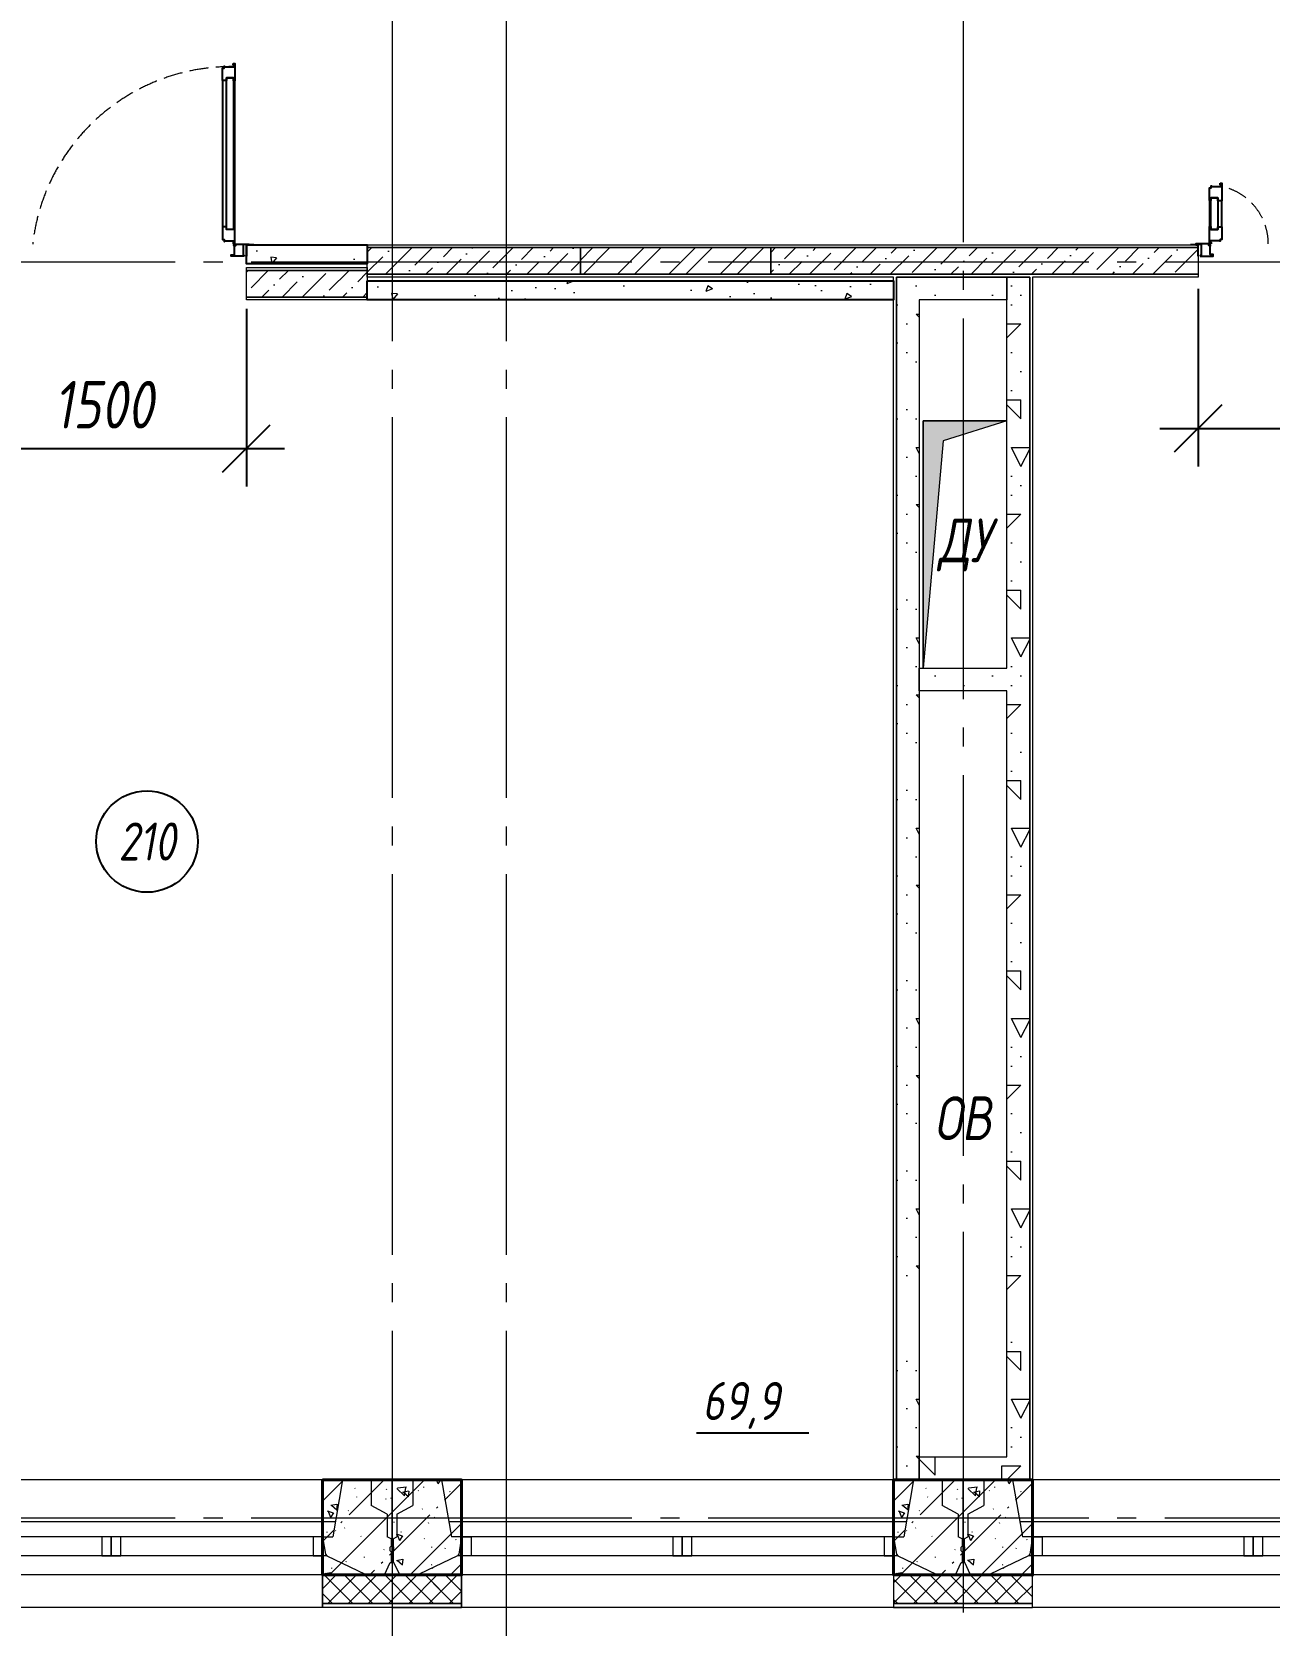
# Model space of a CAD drawing. Header units: millimetres. Extents: x -85420 to 1195317, y -69347 to 470418.
# Drawn here: x 449054 to 455555, y 8413 to 16785 of the extents above; entities that cross this region are included whole.
import ezdxf
from ezdxf import colors
from ezdxf.entities.mleader import LeaderData, LeaderLine
from ezdxf.enums import TextEntityAlignment as Align
from ezdxf.math import Vec2, Vec3

# ---------------------------------------------------------------- set-up
doc = ezdxf.new("R2010")
doc.units = ezdxf.units.MM
for name, pattern in [('GOST2.303 6', [12, 8, -1.5, 1, -1.5]), ('ГОСТ 2.303 4', [7, 5, -2, 0]), ('ГОСТ 2.303 5', [24, 20, -1.5, 1, -1.5]), ('осевая', [50.8, 31.75, -6.35, 6.35, -6.35])]:
    doc.linetypes.add(name, pattern=pattern)
for name, color, linetype, lineweight in [('!М_Отверстия в перекрытиях', 253, 'Continuous', 15), ('!М_Перегородки_пеноблок', 7, 'Continuous', 20), ('+АР_Осевые линии', 252, 'GOST2.303 6', 9), ('+АР_Стены внутренние', 250, 'Continuous', 18), ('АР_Окна', 4, 'Continuous', 9), ('АР_Отметки', 7, 'Continuous', 5), ('АР_Сущ Несущая стена', 250, 'Continuous', 50), ('АР_штриховка несущих стен', 250, 'Continuous', 0), ('СПДС_+АР_Стены', 250, 'Continuous', 20), ('СПДС_РАЗМЕРЫ', 252, 'Continuous', 0), ('стены', 7, 'Continuous', 40), ('ТОНКАЯ', 253, 'Continuous', 0), ('ЭКСПЛИКАЦИЯ', 7, 'Continuous', 5)]:
    doc.layers.add(name, color=color, linetype=linetype, lineweight=lineweight)
doc.layers.add('ОСИ', color=7, linetype='осевая', lineweight=13, true_color=0x999999)
doc.styles.add('ISOCPEUR', font='', dxfattribs={"height": 250})
doc.styles.add('ГОСТ 2.304', font='CS_Gost2304.shx', dxfattribs={"oblique": 10})
doc.styles.get('ISOCPEUR').set_extended_font_data('ISOCPEUR', italic=True)
doc.linetypes.add('Ground1', pattern='A,12,[130,ltypeshp.shx,S=3,R=-150,X=0,Y=-2.598],3,[130,ltypeshp.shx,S=3,R=-150,X=0,Y=-2.598],3,[130,ltypeshp.shx,S=3,R=-150,X=0,Y=-2.598],0', length=18)
doc.linetypes.add('Ground2', pattern='A,12,[130,ltypeshp.shx,S=3,R=-210,X=0,Y=-2.598],3,[130,ltypeshp.shx,S=3,R=-210,X=0,Y=-2.598],3,[130,ltypeshp.shx,S=3,R=-210,X=0,Y=-2.598],0', length=18)
doc.dimstyles.new('СПДС', dxfattribs={"dimscale": 100, "dimtxt": 2.5, "dimasz": 2.5, "dimexe": 2, "dimexo": 0.625, "dimgap": 1, "dimtad": 1, "dimdec": 0, "dimrnd": 5, "dimtxsty": 'ГОСТ 2.304', "dimblk": 'OBLIQUE', "dimblk1": 'OBLIQUE', "dimblk2": 'OBLIQUE', "dimcen": 2.5, "dimdle": 2, "dimadec": 0, "dimazin": 2, "dimtfac": 0.75, "dimtdec": 4, "dimtmove": 1, "dimatfit": 3, "dimfxl": 1, "dimtfill": 1, "dimtolj": 1, "dimarcsym": 1})
pattern_1 = [(45, (0, 0), (39.774756, 145.840774), [187.5, -40.5, 0, -40.5])]
pattern_2 = [(45, (150, 150), (0, 1000), [141.4, -282.8, 70.7, -424.3, 141.4, -353.61356]), (135, (800, 200), (-1000, 9e-14), [141.4, -212.1, 70.7, -353.6, 141.4, -495.01356]), (63.43495, (0, 0), (5e-08, 1000), [111.8, -447.2, 111.8, -447.234, 0, 0]), (116.56505, (0, 0), (-4e-07, 1000), [111.8, -447.2, 111.8, -447.234, 0, 0]), (0, (0, 100), (0, 1000), [50, -400, 100, -400, 50, 0]), (0, (0, 250), (0, 1000), [-150, 100, -400, 0, -350, 0]), (0, (0, 300), (0, 1000), [-400, 0, -300, 100, -200, 0]), (0, (0, 450), (0, 1000), [-200, 0, -250, 100, -450, 0]), (0, (0, 600), (0, 1000), [-200, 100, -400, 100, -200, 0]), (0, (0, 850), (0, 1000), [-150, 100, -200, 0, -550, 0]), (0, (0, 900), (0, 1000), [-200, 0, -600, 100, -100, 0]), (90, (50, 200), (-1000, 6e-14), [-300, 0, -300, 0, -400, 0]), (90, (150, 0), (-1000, 6e-14), [-150, 100, -400, 0, -350, 0]), (90, (250, 0), (-1000, 6e-14), [-400, 0, -350, 100, -150, 0]), (90, (800, 0), (-1000, 6e-14), [-200, 100, -500, 100, -100, 0]), (90, (100, 100), (-1000, 6e-14), [-300, 0, -350, 0, -350, 0]), (90, (200, 100), (-1000, 6e-14), [-250, 0, -550, 0, -200, 0]), (90, (300, 150), (-1000, 6e-14), [-500, 0, -150, 0, -350, 0]), (90, (350, 50), (-1000, 6e-14), [-450, 0, -200, 0, -250, 0]), (90, (450, 200), (-1000, 6e-14), [-400, 0, -150, 0, -400, 0]), (90, (500, 250), (-1000, 6e-14), [-450, 0, -200, 0, -350, 0]), (90, (550, 0), (-1000, 6e-14), [-600, 0, -250, 0, -150, 0]), (90, (600, 150), (-1000, 6e-14), [-200, 0, -400, 0, -400, 0]), (90, (650, 100), (-1000, 6e-14), [-450, 0, -250, 0, -300, 0]), (90, (700, 50), (-1000, 6e-14), [-400, 0, -300, 0, -300, 0]), (90, (800, 100), (-1000, 6e-14), [-300, 0, -300, 0, -400, 0]), (90, (900, 150), (-1000, 6e-14), [-400, 0, -200, 0, -400, 0]), (90, (950, 200), (-1000, 6e-14), [-150, 0, -600, 0, -250, 0])]
pattern_3 = [(45, (0, 0), (-53.033009, 53.033009), []), (135, (0, 0), (-53.033009, -53.033009), [])]

# ---------------------------------------------------------------- blocks, each defined once
blk = doc.blocks.new('_Oblique')
at = {"color": 0, "linetype": 'ByBlock', "lineweight": -2}
blk.add_line((-0.5, -0.5), (0.5, 0.5), dxfattribs=at)
blk = doc.blocks.new('*D316')
at = {"layer": 'Defpoints', "color": 0, "ltscale": 100, "transparency": 16777216}
for p in [(448680.2, 15391.4), (450181.3, 15391.4), (450181.3, 14595.5)]:
    blk.add_point(p, dxfattribs=at)
at = {"layer": 'СПДС_РАЗМЕРЫ', "color": 0, "lineweight": -2, "ltscale": 100, "transparency": 16777216}
for p, q in [((448680.2, 15328.9), (448680.2, 14395.5)), ((450181.3, 15328.9), (450181.3, 14395.5)), ((448480.2, 14595.5), (450381.3, 14595.5))]:
    blk.add_line(p, q, dxfattribs=at)
at = {"layer": 'СПДС_РАЗМЕРЫ', "color": 0, "lineweight": -2, "ltscale": 100, "transparency": 16777216, "xscale": 250, "yscale": 250, "zscale": 250, "rotation": 180}
blk.add_blockref('_Oblique', (448680.2, 14595.5), dxfattribs=at)
at = {"layer": 'СПДС_РАЗМЕРЫ', "color": 0, "lineweight": -2, "ltscale": 100, "transparency": 16777216, "xscale": 250, "yscale": 250, "zscale": 250}
blk.add_blockref('_Oblique', (450181.3, 14595.5), dxfattribs=at)
at = {"layer": 'СПДС_РАЗМЕРЫ', "color": 0, "ltscale": 100, "transparency": 16777216, "insert": (449430.8, 14825.7), "char_height": 250, "attachment_point": 5, "style": 'ГОСТ 2.304', "bg_fill": 3, "box_fill_scale": 1.1, "bg_fill_color": 256, "bg_fill_true_color": 13158600, "bg_fill_transparency": 0}
blk.add_mtext('\\A1;1500', dxfattribs=at)
blk = doc.blocks.new('*D315')
at = {"layer": 'Defpoints', "color": 0, "ltscale": 100, "transparency": 16777216}
for p in [(455180.9, 15496.4), (456681.9, 15496.4), (456681.9, 14700.5)]:
    blk.add_point(p, dxfattribs=at)
at = {"layer": 'СПДС_РАЗМЕРЫ', "color": 0, "lineweight": -2, "ltscale": 100, "transparency": 16777216}
for p, q in [((455180.9, 15433.9), (455180.9, 14500.5)), ((456681.9, 15433.9), (456681.9, 14500.5)), ((454980.9, 14700.5), (456881.9, 14700.5))]:
    blk.add_line(p, q, dxfattribs=at)
at = {"layer": 'СПДС_РАЗМЕРЫ', "color": 0, "lineweight": -2, "ltscale": 100, "transparency": 16777216, "xscale": 250, "yscale": 250, "zscale": 250, "rotation": 180}
blk.add_blockref('_Oblique', (455180.9, 14700.5), dxfattribs=at)
at = {"layer": 'СПДС_РАЗМЕРЫ', "color": 0, "lineweight": -2, "ltscale": 100, "transparency": 16777216, "xscale": 250, "yscale": 250, "zscale": 250}
blk.add_blockref('_Oblique', (456681.9, 14700.5), dxfattribs=at)
at = {"layer": 'СПДС_РАЗМЕРЫ', "color": 0, "ltscale": 100, "transparency": 16777216, "insert": (455931.4, 14930.7), "char_height": 250, "attachment_point": 5, "style": 'ГОСТ 2.304', "bg_fill": 3, "box_fill_scale": 1.1, "bg_fill_color": 256, "bg_fill_true_color": 13158600, "bg_fill_transparency": 0}
blk.add_mtext('\\A1;1500', dxfattribs=at)
blk = doc.blocks.new('*U79')
at = {"transparency": 33554559}
h = blk.add_hatch(color=256, dxfattribs=at)
h.dxf.hatch_style = 1
h.paths.add_polyline_path([(440, 0), (106.1, -106.1), (0, -1300), (0, 0)])
at = {"ltscale": 50}
blk.add_lwpolyline([(0, 0), (0, -1300), (440, -1300), (440, 0)], close=True, dxfattribs=at)
at = {"lineweight": 15}
blk.add_lwpolyline([(0, -1300), (0, 0), (440, 0), (106.1, -106.1)], close=True, dxfattribs=at)
blk = doc.blocks.new('НП 3033')
at = {"layer": 'АР_Окна', "ltscale": 100}
for p, q in [((365, 500), (2635, 500)), ((365, 400), (2635, 400)), ((365, 300), (2635, 300)), ((365, 220), (2635, 220)), ((365, 0), (2635, 0))]:
    blk.add_line(p, q, dxfattribs=at)
for points in [[(365, 300), (365, 500), (365, 670), (2635, 670), (2635, 300)], [(365, 300), (415, 300), (415, 400), (365, 400)], [(1450, 400), (1425, 400), (1425, 300), (1450, 300), (1475, 300), (1475, 400), (1437.5, 400)], [(1500, 400), (1475, 400), (1475, 300), (1500, 300), (1525, 300), (1525, 400), (1487.5, 400)], [(2635, 300), (2585, 300), (2585, 400), (2635, 400)]]:
    blk.add_lwpolyline(points, dxfattribs=at)
at = {"layer": 'СПДС_+АР_Стены', "ltscale": 100}
for points in [[(0, 670), (0, 670), (365, 670), (365, 670)], [(3000, 670), (3000, 670), (2635, 670), (2635, 670)]]:
    blk.add_lwpolyline(points, dxfattribs=at)
at = {"layer": 'стены', "ltscale": 100}
for p, q in [((2960, 500), (2860, 500)), ((0, 0), (0, 0))]:
    blk.add_line(p, q, dxfattribs=at)
at = {"layer": 'стены', "lineweight": 30, "ltscale": 100}
blk.add_lwpolyline([(0, 0), (365, 0), (365, 500), (0, 500)], dxfattribs=at)
at = {"layer": 'стены', "ltscale": 100}
blk.add_lwpolyline([(3000, 500), (2635, 500), (2635, 0), (3000, 0)], dxfattribs=at)
blk = doc.blocks.new('обследование 2 этаж 1245')
at = {"layer": 'ТОНКАЯ', "ltscale": 100}
for p, q in [((9500, -62360), (7020, -62360)), ((9500, -62360), (9448, -62660)), ((9500, -62360), (9650, -62360)), ((9650, -62360), (9650, -62495)), ((9760, -62360), (9650, -62360)), ((9760, -62795), (9760, -62360)), ((9760, -62795), (9760, -62360)), ((9760, -62360), (9870, -62360)), ((10020, -62360), (9870, -62360)), ((9870, -62360), (9870, -62495)), ((12500, -62360), (10020, -62360)), ((10020, -62360), (10072, -62660)), ((12500, -62360), (12448, -62660)), ((12500, -62360), (12650, -62360)), ((12650, -62360), (12650, -62495)), ((12760, -62360), (12650, -62360)), ((12760, -62795), (12760, -62360)), ((12760, -62360), (12870, -62360)), ((12760, -62795), (12760, -62360)), ((13020, -62360), (12870, -62360)), ((12870, -62360), (12870, -62495)), ((15500, -62360), (13020, -62360)), ((13020, -62360), (13072, -62660)), ((9735, -62540), (9650, -62495)), ((9785, -62540), (9870, -62495)), ((12735, -62540), (12650, -62495)), ((12785, -62540), (12870, -62495)), ((9461.9, -62580), (7058.1, -62580)), ((9735, -62540), (9735, -62660)), ((9785, -62540), (9785, -62660)), ((12461.9, -62580), (10058.1, -62580)), ((12735, -62540), (12735, -62660)), ((12785, -62540), (12785, -62660)), ((15461.9, -62580), (13058.1, -62580)), ((9395, -62660), (7125, -62660)), ((9395, -62660), (9410, -62750)), ((9395, -62660), (9448, -62660)), ((9755, -62670), (9735, -62660)), ((9755, -62670), (9755, -62708)), ((9765, -62670), (9785, -62660)), ((9765, -62670), (9765, -62708)), ((10125, -62660), (10072, -62660)), ((10125, -62660), (10110, -62750)), ((12395, -62660), (10125, -62660)), ((12395, -62660), (12410, -62750)), ((12395, -62660), (12448, -62660)), ((12755, -62670), (12735, -62660)), ((12755, -62670), (12755, -62708)), ((12765, -62670), (12785, -62660)), ((12765, -62670), (12765, -62708)), ((13125, -62660), (13072, -62660)), ((13125, -62660), (13110, -62750)), ((15395, -62660), (13125, -62660)), ((9417, -62760), (7103, -62760)), ((9410, -62750), (9417, -62760)), ((9417, -62760), (9618, -62855)), ((9750, -62713), (9755, -62708)), ((9750, -62733), (9750, -62713)), ((9755, -62738), (9750, -62733)), ((9755, -62738), (9755, -62795)), ((9760, -62738), (9760, -62795)), ((9760, -62738), (9760, -62795)), ((9770, -62713), (9765, -62708)), ((9765, -62738), (9770, -62733)), ((9765, -62738), (9765, -62795)), ((9770, -62733), (9770, -62713)), ((10103, -62760), (9902, -62855)), ((10110, -62750), (10103, -62760)), ((12417, -62760), (10103, -62760)), ((12410, -62750), (12417, -62760)), ((12417, -62760), (12618, -62855)), ((12750, -62713), (12755, -62708)), ((12750, -62733), (12750, -62713)), ((12755, -62738), (12750, -62733)), ((12755, -62738), (12755, -62795)), ((12760, -62738), (12760, -62795)), ((12760, -62738), (12760, -62795)), ((12770, -62713), (12765, -62708)), ((12765, -62738), (12770, -62733)), ((12765, -62738), (12765, -62795)), ((12770, -62733), (12770, -62713)), ((13103, -62760), (12902, -62855)), ((13110, -62750), (13103, -62760)), ((15417, -62760), (13103, -62760)), ((9620, -62860), (6900, -62860)), ((9618, -62855), (9620, -62860)), ((9720, -62860), (9620, -62860)), ((9720, -62860), (9750, -62795)), ((9750, -62795), (9755, -62795)), ((9755, -62795), (9760, -62795)), ((9765, -62795), (9760, -62795)), ((9770, -62795), (9765, -62795)), ((9800, -62860), (9770, -62795)), ((9800, -62860), (9900, -62860)), ((9902, -62855), (9900, -62860)), ((12620, -62860), (9900, -62860)), ((12618, -62855), (12620, -62860)), ((12720, -62860), (12620, -62860)), ((12720, -62860), (12750, -62795)), ((12750, -62795), (12755, -62795)), ((12755, -62795), (12760, -62795)), ((12765, -62795), (12760, -62795)), ((12770, -62795), (12765, -62795)), ((12800, -62860), (12770, -62795)), ((12800, -62860), (12900, -62860)), ((12902, -62855), (12900, -62860)), ((15620, -62860), (12900, -62860))]:
    blk.add_line(p, q, dxfattribs=at)
blk = doc.blocks.new('A$C314F1C93')
at = {"layer": '+АР_Осевые линии', "linetype": 'ГОСТ 2.303 5', "lineweight": 0, "ltscale": 100}
for p, q in [((23540, 64752.7), (23540, -9752.2)), ((20540, 64233), (20540, -9232.6)), ((21140, 64233), (21140, -9232.6))]:
    blk.add_line(p, q, dxfattribs=at)
for points in [[(-4200, 250), (75280, 250)], [(-4200, -6350), (75280, -6350)]]:
    blk.add_lwpolyline(points, dxfattribs=at)
blk = doc.blocks.new('_DotSmall')
at = {"color": 0, "linetype": 'ByBlock', "const_width": 0.5}
blk.add_lwpolyline([(-0.0625, 0, 1), (0.0625, 0, 1)], format="xyb", close=True, dxfattribs=at)
blk = doc.blocks.new('АР план')
at = {"layer": 'АР_Отметки', "lineweight": 9}
ml = blk.add_multileader_mtext('Standard', dxfattribs=at)
ml.set_content('+3,950', color=256, style='ISOCPEUR')
ml.set_leader_properties(color=256, linetype='Continuous', lineweight=-1)
ml.set_arrow_properties(name='DOTSMALL')
ml.build(insert=Vec2(0, 0))
ml.multileader.update_dxf_attribs({"has_text_frame": 1, "text_left_attachment_type": 4, "text_right_attachment_type": 4, "dogleg_length": 100, "arrow_head_size": 180})
ctx = ml.context
ctx.base_point, ctx.char_height, ctx.arrow_head_size, ctx.landing_gap_size, ctx.plane_origin = Vec3(653061.3, 32239.7), 250, 180, 50, Vec3(652979.9, 30972.2)
ctx.left_attachment, ctx.right_attachment = 4, 4
notes = []
notes.append((ctx, [(0, (0, 0, 0), (0, 0), (1, 0), 1, [])]))
ctx.mtext.insert, ctx.mtext.width, ctx.mtext.line_spacing_style, ctx.mtext.flow_direction = Vec3(653111.3, 32573.1), 852.697, 2, 5
ml = blk.add_multileader_mtext('Standard', dxfattribs=at)
ml.set_content('+1,975', color=256, style='ISOCPEUR')
ml.set_leader_properties(color=256, linetype='Continuous', lineweight=-1)
ml.set_arrow_properties(name='DOTSMALL')
ml.build(insert=Vec2(0, 0))
ml.multileader.update_dxf_attribs({"has_text_frame": 1, "text_left_attachment_type": 4, "text_right_attachment_type": 4, "dogleg_length": 100, "arrow_head_size": 180})
ctx = ml.context
ctx.base_point, ctx.char_height, ctx.arrow_head_size, ctx.landing_gap_size, ctx.plane_origin = Vec3(652749.3, 27128.7), 250, 180, 50, Vec3(655881.4, 25957)
ctx.left_attachment, ctx.right_attachment = 4, 4
notes.append((ctx, [(0, (0, 0, 0), (0, 0), (1, 0), 1, [])]))
ctx.mtext.insert, ctx.mtext.width, ctx.mtext.line_spacing_style, ctx.mtext.flow_direction = Vec3(652799.3, 27528.7), 852.697, 2, 5
ml = blk.add_multileader_mtext('Standard', dxfattribs=at)
ml.set_content('+2,410', color=256, style='ISOCPEUR')
ml.set_leader_properties(color=256, linetype='Continuous', lineweight=-1)
ml.set_arrow_properties(name='DOTSMALL')
ml.build(insert=Vec2(0, 0))
ml.multileader.update_dxf_attribs({"has_text_frame": 1, "text_left_attachment_type": 4, "text_right_attachment_type": 4, "dogleg_length": 100, "arrow_head_size": 180})
ctx = ml.context
ctx.base_point, ctx.char_height, ctx.arrow_head_size, ctx.landing_gap_size, ctx.plane_origin = Vec3(649667.1, 15695.9), 250, 180, 50, Vec3(647505.9, 15104.7)
ctx.left_attachment, ctx.right_attachment = 4, 4
notes.append((ctx, [(0, (0, 0, 0), (0, 0), (1, 0), 1, [])]))
ctx.mtext.insert, ctx.mtext.width, ctx.mtext.line_spacing_style, ctx.mtext.flow_direction = Vec3(649717.1, 16029.2), 852.697, 2, 5
for ctx, leaders in notes:
    for number, flags, end, landing, length, lines in leaders:
        leader = LeaderData()
        leader.index, (leader.has_last_leader_line, leader.has_dogleg_vector, leader.attachment_direction) = number, flags
        leader.last_leader_point, leader.dogleg_vector, leader.dogleg_length = Vec3(end), Vec3(landing), length
        for number, points, colour, breaks in lines:
            line = LeaderLine()
            line.index, line.vertices, line.color, line.breaks = number, Vec3.list(points), colors.encode_raw_color(colour), breaks
            leader.lines.append(line)
        ctx.leaders.append(leader)

msp = doc.modelspace()

# ---------------------------------------------------------------- block references
at = {"layer": 'ОСИ', "ltscale": 40}
msp.add_blockref('A$C314F1C93', (430406.4, 15326.4, 0), dxfattribs=at)

# ---------------------------------------------------------------- next in the draw order: hatches: boundary and pattern name
at = {"layer": '!М_Перегородки_пеноблок', "ltscale": 100}
h = msp.add_hatch(dxfattribs=at)
h.set_pattern_fill('БЕТОННАЯ ПОДГОТОВКА', color=256, scale=100, style=0, pattern_type=2)
h.set_pattern_definition(pattern_2)
h.paths.add_polyline_path([(453716.3, 15496.4), (453716.4, 9176.4), (453596.4, 9176.4), (453596.3, 15496.4)], flags=0)
h = msp.add_hatch(dxfattribs=at)
h.set_pattern_fill('БЕТОННАЯ ПОДГОТОВКА', color=256, scale=100, style=0, pattern_type=2)
h.set_pattern_definition(pattern_2)
h.paths.add_polyline_path([(453716.3, 15496.4), (454176.4, 15496.4), (454176.4, 15376.4), (453716.3, 15376.4)], flags=0)
h = msp.add_hatch(dxfattribs=at)
h.set_pattern_fill('БЕТОННАЯ ПОДГОТОВКА', color=256, scale=100, style=0, pattern_type=2)
h.set_pattern_definition(pattern_2)
h.paths.add_polyline_path([(454296.4, 15496.4), (454296.4, 9176.4), (454176.4, 9176.4), (454176.4, 15496.4)], flags=0)
h = msp.add_hatch(dxfattribs=at)
h.set_pattern_fill('БЕТОННАЯ ПОДГОТОВКА', color=256, scale=100, style=0, pattern_type=2)
h.set_pattern_definition(pattern_2)
h.paths.add_polyline_path([(453716.4, 13441.4), (454176.4, 13441.4), (454176.4, 13321.4), (453716.4, 13321.4)], flags=0)
h = msp.add_hatch(dxfattribs=at)
h.set_pattern_fill('БЕТОННАЯ ПОДГОТОВКА', color=256, scale=100, style=0, pattern_type=2)
h.set_pattern_definition(pattern_2)
h.paths.add_polyline_path([(453716.4, 9296.4), (454176.4, 9296.4), (454176.4, 9176.4), (453716.4, 9176.4)], flags=0)
at = {"lineweight": 15}
h = msp.add_hatch(dxfattribs=at)
h.set_pattern_fill('AR-CONC', color=256, scale=2)
h.set_pattern_definition([(230, (500710.27, 70965.93), (-364.3693, 31.8782), [38.1, -419.1]), (175, (500710.27, 70965.93), (70.4868, -382.1137), [30.48, -335.2812]), (280.45144, (500679.9, 70968.6), (-293.8825, -350.2355), [32.38, -356.1805]), (226.1842, (500710.27, 70864.33), (-542.158, 84.0847), [57.15, -628.65]), (276.63556, (500665.1, 70871.34), (-474.8083, -494.8522), [48.57, -534.2712]), (171.18415, (500710.27, 70864.33), (-474.8083, -494.8522), [45.72, -502.9195]), (201, (500659.47, 70889.73), (-303.2288, 204.5304), [38.1, -419.1]), (146, (500659.47, 70889.73), (-123.604, -368.376), [30.48, -335.28]), (251.45144, (500634.2, 70906.78), (-426.8328, -163.8455), [32.38, -356.1799]), (217.5, (500710.27, 70965.93), (-6.1772, -169.11008), [0, -331.216, 0, -340.36, 0, -336.55]), (187.5, (500710.27, 70965.93), (-133.63933, -200.36115), [0, -194.056, 0, -323.596, 0, -128.27]), (147.5, (500823.55, 70965.93), (-271.1812, 11.4575), [0, -127, 0, -396.24, 0, -525.78]), (137.5, (500874.35, 70965.93), (-296.2584, -50.853), [0, -165.1, 0, -263.144, 0, -373.38])])
h.paths.add_polyline_path([(450181.3, 15665.9), (450816.4, 15665.7), (450816.4, 15565.7), (450181.3, 15565.9)])
h = msp.add_hatch(dxfattribs=at)
h.set_pattern_fill('AR-CONC', color=256, scale=2)
h.set_pattern_definition([(230, (501345.37, 70776.42), (-364.3693, 31.8782), [38.1, -419.1]), (175, (501345.37, 70776.4), (70.4868, -382.1137), [30.48, -335.2812]), (280.45144, (501315, 70779.07), (-293.8825, -350.2355), [32.38, -356.1805]), (226.1842, (501345.37, 70674.8), (-542.158, 84.0847), [57.15, -628.65]), (276.63556, (501300.2, 70681.8), (-474.8083, -494.8522), [48.57, -534.2712]), (171.18415, (501345.4, 70674.8), (-474.8083, -494.8522), [45.72, -502.9195]), (201, (501294.57, 70700.22), (-303.2288, 204.5304), [38.1, -419.1]), (146, (501294.57, 70700.2), (-123.604, -368.376), [30.48, -335.28]), (251.45144, (501269.3, 70717.26), (-426.8328, -163.8455), [32.38, -356.1799]), (217.5, (501345.37, 70776.42), (-6.1772, -169.11008), [0, -331.216, 0, -340.36, 0, -336.55]), (187.5, (501345.37, 70776.42), (-133.63933, -200.36115), [0, -194.056, 0, -323.596, 0, -128.27]), (147.5, (501458.66, 70776.42), (-271.1812, 11.4575), [0, -127, 0, -396.24, 0, -525.78]), (137.5, (501509.46, 70776.42), (-296.2584, -50.853), [0, -165.1, 0, -263.144, 0, -373.38])])
h.paths.add_polyline_path([(450816.4, 15476.4), (453581.3, 15476.4), (453581.3, 15376.4), (450816.4, 15376.4)])
at = {"layer": 'АР_штриховка несущих стен', "lineweight": 0}
h = msp.add_hatch(dxfattribs=at)
h.set_pattern_fill('FP_1', color=256, angle=90, style=0, pattern_type=2)
h.set_pattern_definition([(225, (229303.74, 397242.92), (212.13203, -212.13203), [300, -50, 10, -50]), (225, (229091.74, 397242.92), (212.13203, -212.13203), []), (140, (229303.74, 397242.92), (31.37587, 358.6306), [37.5, -412.5]), (85, (229303.74, 397242.92), (-376.09568, -69.3761), [30, -330]), (190.451, (229306.35, 397272.8), (-344.71734, 289.2568), [31.87, -350.571]), (136.184, (229203.74, 397242.92), (82.7615, 533.61997), [56.25, -618.75]), (186.636, (229210.64, 397287.4), (-487.0622, 467.3284), [47.805, -525.856]), (81.184, (229203.74, 397242.9), (-487.05805, 467.33264), [45, -495]), (111, (229228.74, 397292.92), (201.30952, 298.45407), [37.5, -412.5]), (56, (229228.74, 397292.92), (-362.5749, 121.6571), [30, -330]), (161.451, (229245.5, 397317.8), (-161.2621, 420.11198), [31.87, -350.571]), (127.5, (229303.74, 397242.92), (-166.446927, 6.079928), [3.353, -322.647, 3.353, -331.647, -331.25]), (127.5, (229303.74, 397242.92), (-166.446927, 6.079928), [-661, 3.353, -327.897]), (97.5, (229303.74, 397242.92), (-197.205856, 131.53477), [3.353, -187.647, 3.353, -315.147, -126.25]), (97.5, (229303.74, 397242.92), (-197.205856, 131.53477), [-509.5, 3.353, -122.897]), (57.5, (229303.74, 397131.42), (11.277436, 266.91122), [3.353, -121.647, 3.353, -386.647, -517.5]), (57.5, (229303.74, 397131.42), (11.277436, 266.91122), [-515, 3.353, -514.147]), (47.5, (229303.74, 397081.42), (-50.05249, 291.59308), [3.353, -159.147, 3.353, -255.647, -367.5]), (47.5, (229303.74, 397081.42), (-50.05249, 291.59308), [-421.5, 3.353, -364.147])])
h.paths.add_polyline_path([(450581.4, 8676.4), (451311.4, 8676.4), (451311.4, 9176.4), (450581.4, 9176.4)])
h = msp.add_hatch(dxfattribs=at)
h.set_pattern_fill('FP_1', color=256, angle=90, style=0, pattern_type=2)
h.set_pattern_definition([(225, (232303.74, 397242.94), (212.13203, -212.13203), [300, -50, 10, -50]), (225, (232091.74, 397242.94), (212.13203, -212.13203), []), (140, (232303.74, 397242.94), (31.37587, 358.6306), [37.5, -412.5]), (85, (232303.74, 397242.94), (-376.09568, -69.3761), [30, -330]), (190.451, (232306.35, 397272.82), (-344.71734, 289.2568), [31.87, -350.571]), (136.184, (232203.74, 397242.94), (82.7615, 533.61997), [56.25, -618.75]), (186.636, (232210.64, 397287.4), (-487.0622, 467.3284), [47.805, -525.856]), (81.184, (232203.74, 397242.94), (-487.05805, 467.33264), [45, -495]), (111, (232228.74, 397292.94), (201.30952, 298.45407), [37.5, -412.5]), (56, (232228.74, 397292.94), (-362.5749, 121.6571), [30, -330]), (161.451, (232245.5, 397317.8), (-161.2621, 420.11198), [31.87, -350.571]), (127.5, (232303.74, 397242.94), (-166.446927, 6.079928), [3.353, -322.647, 3.353, -331.647, -331.25]), (127.5, (232303.74, 397242.94), (-166.446927, 6.079928), [-661, 3.353, -327.897]), (97.5, (232303.74, 397242.94), (-197.205856, 131.53477), [3.353, -187.647, 3.353, -315.147, -126.25]), (97.5, (232303.74, 397242.94), (-197.205856, 131.53477), [-509.5, 3.353, -122.897]), (57.5, (232303.74, 397131.44), (11.277436, 266.91122), [3.353, -121.647, 3.353, -386.647, -517.5]), (57.5, (232303.74, 397131.44), (11.277436, 266.91122), [-515, 3.353, -514.147]), (47.5, (232303.74, 397081.44), (-50.05249, 291.59308), [3.353, -159.147, 3.353, -255.647, -367.5]), (47.5, (232303.74, 397081.44), (-50.05249, 291.59308), [-421.5, 3.353, -364.147])])
h.paths.add_polyline_path([(453581.4, 8676.4), (454311.4, 8676.4), (454311.4, 9176.4), (453581.4, 9176.4)])
at = {"layer": 'СПДС_+АР_Стены', "lineweight": 15, "ltscale": 100, "true_color": 0xff0100}
h = msp.add_hatch(dxfattribs=at)
h.set_pattern_fill('КИРПИЧ', color=1, scale=20, style=0, pattern_type=2)
h.set_pattern_definition([(45, (0, 0), (0, -269.40768), []), (45, (5792.26, -5971.88), (-269.40768, 0), [])])
h.paths.add_polyline_path([(452936.4, 15511), (451936.4, 15511), (451936.4, 15651), (452936.4, 15651)], flags=0)
at = {"layer": 'СПДС_+АР_Стены', "lineweight": 9, "ltscale": 100}
h = msp.add_hatch(dxfattribs=at)
h.set_pattern_fill('НЕМЕТАЛЛИЧЕСКИЕ МАТЕРИАЛЫ', color=256, scale=30, style=0, pattern_type=2)
h.set_pattern_definition(pattern_3)
h.paths.add_polyline_path([(450581.4, 8676.4), (451206.4, 8676.4), (451206.4, 8526.4), (450581.4, 8526.4)], flags=0)
h = msp.add_hatch(dxfattribs=at)
h.set_pattern_fill('НЕМЕТАЛЛИЧЕСКИЕ МАТЕРИАЛЫ', color=256, scale=30, style=0, pattern_type=2)
h.set_pattern_definition(pattern_3)
h.paths.add_polyline_path([(450581.4, 8676.4), (451311.4, 8676.4), (451311.4, 8526.4), (450581.4, 8526.4)], flags=0)
h = msp.add_hatch(dxfattribs=at)
h.set_pattern_fill('НЕМЕТАЛЛИЧЕСКИЕ МАТЕРИАЛЫ', color=256, scale=30, style=0, pattern_type=2)
h.set_pattern_definition(pattern_3)
h.paths.add_polyline_path([(453581.4, 8526.4), (454311.4, 8526.4), (454311.4, 8676.4), (453581.4, 8676.4)], flags=0)

# ---------------------------------------------------------------- next in the draw order: linework, layer by layer
at = {"layer": '!М_Перегородки_пеноблок', "ltscale": 100}
for points in [[(453596.3, 15496.4), (453596.4, 9176.4), (453581.4, 9176.4), (453581.3, 15496.2)], [(453716.3, 15376.4), (453716.4, 9176.4), (453596.4, 9176.4), (453596.3, 15496.4), (453716.3, 15496.4)], [(453716.3, 15496.4), (454176.4, 15496.4), (454176.4, 15376.4), (453716.3, 15376.4)], [(454176.4, 13441.4), (454176.4, 15496.4), (454296.4, 15496.4), (454296.4, 9176.4), (454176.4, 9176.4), (454176.4, 9176.4)], [(454311.4, 15496.3), (454311.4, 9176.4), (454296.4, 9176.4), (454296.4, 15496.3)], [(454176.4, 13321.4), (453716.4, 13321.4), (453716.4, 13441.4), (454176.4, 13441.4)], [(454176.4, 9296.4), (454176.4, 13321.4)], [(454176.4, 9176.4), (453716.4, 9176.4), (453716.4, 9296.4), (454176.4, 9296.4)]]:
    msp.add_lwpolyline(points, dxfattribs=at)
at = {"layer": '+АР_Стены внутренние', "ltscale": 100}
for points in [[(455180.9, 15651.4), (450816.4, 15650.9), (450816.4, 15665.9), (455180.9, 15666.4), (455180.9, 15651.4)], [(450816.4, 15531.4), (450181.3, 15531.4), (450181.3, 15546.4), (450816.4, 15546.4)]]:
    msp.add_lwpolyline(points, close=True, dxfattribs=at)
for points in [[(453581.3, 15496.2), (452936.4, 15496.2)], [(454296.4, 15496.3), (454296.4, 15496.4), (454176.4, 15496.4), (454176.4, 15496.3), (454176.4, 15496.3), (454176.4, 15496.4), (453716.3, 15496.4), (453596.3, 15496.4), (453596.3, 15496.2)]]:
    msp.add_lwpolyline(points, dxfattribs=at)
for p, q in [((450056.2, 16528.9), (450056.2, 15759.9)), ((450120.2, 15761.9), (450120.2, 16526.8)), ((455241.9, 15899.4), (455241.9, 15762.4)), ((455305.9, 15760.4), (455305.9, 15897.3))]:
    msp.add_line(p, q)
for points in [[(450112.3, 16618.9), (450120.2, 16618.9), (450120.2, 16526.8), (450113.2, 16526.8), (450113.2, 16542.8), (450077.2, 16542.8), (450077.2, 16528.9), (450056.2, 16528.9), (450056.2, 16594.9), (450064.2, 16594.9), (450064.2, 16604.9), (450065.8, 16604.9), (450065.8, 16601.9), (450118.6, 16601.9), (450118.6, 16610.9), (450112.3, 16610.9)], [(450077.2, 15745.9), (450077.2, 16542.8), (450113.2, 16542.8), (450113.2, 15745.9)], [(455297.9, 15989.4), (455305.9, 15989.4), (455305.9, 15897.3), (455284.9, 15897.3), (455284.9, 15913.3), (455248.9, 15913.3), (455248.9, 15899.4), (455241.9, 15899.4), (455241.9, 15965.4), (455249.8, 15965.4), (455249.9, 15975.4), (455251.5, 15975.4), (455251.5, 15972.3), (455304.2, 15972.3), (455304.2, 15981.4), (455297.9, 15981.4)], [(455284.9, 15913.3), (455284.9, 15746.4), (455248.9, 15746.4), (455248.9, 15913.3)], [(450112.3, 15669.9), (450120.2, 15669.9), (450120.2, 15761.9), (450113.2, 15761.9), (450113.2, 15745.9), (450077.2, 15745.9), (450077.2, 15759.9), (450056.2, 15759.9), (450056.2, 15693.9), (450064.2, 15693.9), (450064.2, 15683.9), (450065.8, 15683.9), (450065.8, 15686.9), (450118.6, 15686.9), (450118.6, 15677.9), (450112.3, 15677.9)], [(455249.8, 15670.4), (455241.9, 15670.4), (455241.9, 15762.4), (455248.9, 15762.4), (455248.9, 15746.4), (455284.9, 15746.4), (455284.9, 15760.4), (455305.9, 15760.4), (455305.9, 15694.4), (455297.9, 15694.4), (455297.9, 15684.4), (455296.3, 15684.4), (455296.3, 15687.4), (455243.6, 15687.4), (455243.6, 15678.4), (455249.8, 15678.4)], [(450169.3, 15605.9), (450101.3, 15605.9), (450101.3, 15613.9), (450118.3, 15613.9), (450118.3, 15660.3), (450115.2, 15660.3), (450115.2, 15661.9), (450125.2, 15661.9), (450125.2, 15669.9), (450193.3, 15669.9), (450193.3, 15665.9), (450185.3, 15665.9), (450185.3, 15668.4), (450164.3, 15668.3), (450164.3, 15609.7), (450169.3, 15609.7)], [(455192.9, 15606.4), (455260.9, 15606.4), (455260.9, 15614.4), (455243.9, 15614.4), (455243.9, 15660.8), (455246.9, 15660.8), (455246.9, 15662.4), (455236.9, 15662.4), (455236.9, 15670.4), (455168.8, 15670.4), (455168.8, 15666.4), (455176.9, 15666.4), (455176.9, 15668.9), (455197.9, 15668.8), (455197.9, 15610.2), (455192.9, 15610.2)]]:
    msp.add_lwpolyline(points, close=True)
at = {"color": 1, "linetype": 'Ground2'}
msp.add_lwpolyline([(450220.2, 15665.9), (450181.3, 15665.9), (450181.3, 15605.9)], dxfattribs=at)
at = {"linetype": 'ByBlock', "ltscale": 100, "transparency": 33554687}
msp.add_lwpolyline([(450181.3, 15665.9), (450816.4, 15665.7), (450816.4, 15565.7), (450181.3, 15565.9)], close=True, dxfattribs=at)
at = {"color": 1, "linetype": 'Ground1'}
msp.add_lwpolyline([(455180.9, 15606.4), (455180.9, 15666.4), (455142, 15666.4)], dxfattribs=at)
at = {"linetype": 'ByBlock', "ltscale": 100, "transparency": 33554687, "elevation": 0}
msp.add_lwpolyline([(450816.4, 15476.4), (453581.3, 15476.4), (453581.3, 15376.4), (450816.4, 15376.4)], close=True, dxfattribs=at)
at = {"linetype": 'ГОСТ 2.303 4', "lineweight": 5, "ltscale": 20}
for centre, radius, start, end in [((450102.2, 15551.4), 1050.7, 89.01791, 173.52151), ((455241.9, 15670.4), 308.3, 0, 78.65244)]:
    msp.add_arc(centre, radius, start, end, dxfattribs=at)
at = {"layer": 'АР_Окна', "ltscale": 100}
for p, q in [((450581.4, 9176.4, 0), (448311.4, 9176.4, 0)), ((450581.4, 8956.4, 0), (448311.4, 8956.4, 0)), ((450581.4, 8876.4, 0), (448311.4, 8876.4, 0)), ((450581.4, 8776.4, 0), (448311.4, 8776.4, 0)), ((450581.4, 8676.4, 0), (448311.4, 8676.4, 0))]:
    msp.add_line(p, q, dxfattribs=at)
at = {"layer": 'АР_Окна', "ltscale": 100, "elevation": 0}
for points in [[(450581.4, 8876.4), (450581.4, 8676.4), (450581.4, 8506.4), (448311.4, 8506.4), (448311.4, 8876.4)], [(449446.4, 8776.4), (449471.4, 8776.4), (449471.4, 8876.4), (449446.4, 8876.4), (449421.4, 8876.4), (449421.4, 8776.4), (449458.9, 8776.4)], [(449496.4, 8776.4), (449521.4, 8776.4), (449521.4, 8876.4), (449496.4, 8876.4), (449471.4, 8876.4), (449471.4, 8776.4), (449508.9, 8776.4)], [(450581.4, 8876.4), (450531.4, 8876.4), (450531.4, 8776.4), (450581.4, 8776.4)]]:
    msp.add_lwpolyline(points, dxfattribs=at)
at = {"layer": 'СПДС_+АР_Стены', "ltscale": 100}
for points in [[(452936.4, 15651.2), (451936.4, 15651)], [(452936.4, 15496.2), (452936.4, 15496), (451936.4, 15496), (451936.4, 15496)], [(450581.4, 8676.4), (451206.4, 8676.4)], [(450581.4, 8526.4), (451206.4, 8526.4)], [(451206.4, 8526.4), (450581.4, 8526.4)], [(451206.4, 8506.4), (450581.4, 8506.4)]]:
    msp.add_lwpolyline(points, dxfattribs=at)
for points in [[(452936.4, 15511), (451936.4, 15511), (451936.4, 15651), (452936.4, 15651)], [(450581.4, 8676.4), (451311.4, 8676.4), (451311.4, 8526.4), (450581.4, 8526.4), (450581.4, 8676.4)], [(453581.4, 8526.4), (454311.4, 8526.4), (454311.4, 8676.4), (453581.4, 8676.4), (453581.4, 8526.4)], [(450581.4, 8526.4), (451311.4, 8526.4), (451311.4, 8506.4), (450581.4, 8506.4), (450581.4, 8526.4)], [(454311.4, 8526.4), (453581.4, 8526.4), (453581.4, 8506.4), (454311.4, 8506.4), (454311.4, 8526.4)]]:
    msp.add_lwpolyline(points, close=True, dxfattribs=at)
at = {"layer": 'СПДС_+АР_Стены', "ltscale": 100, "elevation": 0}
msp.add_lwpolyline([(450946.4, 8506.4), (450946.4, 8506.4), (450581.4, 8506.4), (450581.4, 8506.4)], dxfattribs=at)
at = {"layer": 'стены', "ltscale": 100, "elevation": 0}
for points in [[(450581.4, 9176.4), (451311.4, 9176.4), (451311.4, 8676.4), (450581.4, 8676.4)], [(453581.4, 9176.4), (454311.4, 9176.4), (454311.4, 8676.4), (453581.4, 8676.4)]]:
    msp.add_lwpolyline(points, close=True, dxfattribs=at)
at = {"layer": 'стены', "lineweight": 30, "ltscale": 100, "elevation": 0}
msp.add_lwpolyline([(450746.4, 9176.4), (450581.4, 9176.4), (450581.4, 8676.4), (450946.4, 8676.4)], dxfattribs=at)
at = {"layer": 'ЭКСПЛИКАЦИЯ', "linetype": 'Continuous', "lineweight": 25, "ltscale": 100}
msp.add_line((452546.4, 9424), (453136.4, 9424), dxfattribs=at)
msp.add_circle((449659.1, 12530.5), 266.7, dxfattribs=at)

# ---------------------------------------------------------------- next in the draw order: block references
at = {"layer": '!М_Отверстия в перекрытиях'}
msp.add_blockref('*U79', (453736.5, 14741.4), dxfattribs=at)
at = {"layer": 'АР_Сущ Несущая стена', "rotation": 180}
for p in [(453946.4, 9176.4, 0), (456946.4, 9176.4, 0)]:
    msp.add_blockref('НП 3033', p, dxfattribs=at)
at = {"layer": 'ТОНКАЯ', "ltscale": 200}
msp.add_blockref('обследование 2 этаж 1245', (441186.4, 71536.4, 0), dxfattribs=at)

# ---------------------------------------------------------------- next in the draw order: texts
at = {"layer": '!М_Отверстия в перекрытиях', "ltscale": 50, "char_height": 230, "attachment_point": 5, "line_spacing_factor": 0.648, "style": 'ГОСТ 2.304'}
for s, insert, width in [('ДУ', (453956.1, 14088.9), 439.278), ('ОВ', (453944.1, 11076.3, 0), 639.97)]:
    msp.add_mtext(s, dxfattribs=dict(at, insert=insert, width=width))
at = {"layer": 'ЭКСПЛИКАЦИЯ', "linetype": 'Continuous', "lineweight": 25, "ltscale": 100, "style": 'ГОСТ 2.304', "oblique": 10}
msp.add_text('210', height=200, dxfattribs=at).set_placement((449659.1, 12530.5), align=Align.MIDDLE_CENTER)
msp.add_text('69,9', height=200, dxfattribs=at).set_placement((452576.4, 9690.7), align=Align.TOP_LEFT)

# ---------------------------------------------------------------- next in the draw order: dimensions: what is measured, and where the dimension line sits
at = {"layer": 'СПДС_РАЗМЕРЫ', "ltscale": 100}
for base, p1, p2, picture, middle in [((456681.9, 14700.5, 0), (455180.9, 15496.4, 0), (456681.9, 15496.4, 0), '*D315', (455931.4, 14930.7, 0)), ((450181.3, 14595.5, 0), (448680.2, 15391.4, 0), (450181.3, 15391.4, 0), '*D316', (449430.8, 14825.7, 0))]:
    dim = msp.add_linear_dim(base=base, p1=p1, p2=p2, dimstyle='СПДС', dxfattribs=at)
    dim.commit()
    dim.dimension.update_dxf_attribs({"geometry": picture, "text_midpoint": middle})

# ---------------------------------------------------------------- next in the draw order: hatches: boundary and pattern name
at = {"layer": '+АР_Стены внутренние', "lineweight": 0, "ltscale": 100}
h = msp.add_hatch(dxfattribs=at)
h.set_pattern_fill('БЕТОН И ИЗДЕЛИЯ ИЗ НЕГО', color=256, scale=30, style=0, pattern_type=2)
h.set_pattern_definition(pattern_1)
h.paths.add_polyline_path([(455180.9, 15511.4), (452936.4, 15511.2), (452936.4, 15651), (451936.4, 15651), (451936.4, 15511), (450816.4, 15510.9), (450816.4, 15650.9), (455180.9, 15651.4)], flags=0)
h = msp.add_hatch(dxfattribs=at)
h.set_pattern_fill('БЕТОН И ИЗДЕЛИЯ ИЗ НЕГО', color=256, scale=30, style=0, pattern_type=2)
h.set_pattern_definition(pattern_1)
h.paths.add_polyline_path([(450816.4, 15391.4), (450181.3, 15391.4), (450181.3, 15531.4), (450816.4, 15531.4)], flags=0)

# ---------------------------------------------------------------- next in the draw order: linework, layer by layer
at = {"layer": '+АР_Стены внутренние', "ltscale": 100}
for points in [[(455180.9, 15511.4), (452936.4, 15511.2), (452936.4, 15651), (451936.4, 15651), (451936.4, 15511), (450816.4, 15510.9), (450816.4, 15650.9), (455180.9, 15651.4), (455180.9, 15511.4)], [(450816.4, 15391.4), (450181.3, 15391.4), (450181.3, 15531.4), (450816.4, 15531.4)], [(450816.4, 15376.4), (450181.3, 15376.4), (450181.3, 15391.4), (450816.4, 15391.4)]]:
    msp.add_lwpolyline(points, close=True, dxfattribs=at)
msp.add_lwpolyline([(451936.4, 15496), (450816.4, 15495.9), (450816.4, 15510.9), (451936.4, 15511), (451936.4, 15511), (452936.4, 15511), (452936.4, 15511.2), (455180.9, 15511.4), (455180.9, 15496.4), (454311.4, 15496.3)], dxfattribs=at)

# ---------------------------------------------------------------- next in the draw order: block references
at = {"color": 12, "true_color": 0xe00000}
msp.add_blockref('АР план', (-85419.9, 14341.6), dxfattribs=at)

# ---------------------------------------------------------------- next in the draw order: leaders
at = {"layer": 'АР_Отметки', "lineweight": 9}
ml = msp.add_multileader_mtext('Standard', dxfattribs=at)
ml.set_content('+2,410', color=256, style='ISOCPEUR')
ml.set_leader_properties(color=256, linetype='Continuous', lineweight=-1)
ml.set_arrow_properties(name='DOTSMALL')
ml.build(insert=Vec2(0, 0))
ml.multileader.update_dxf_attribs({"has_text_frame": 1, "text_left_attachment_type": 4, "text_right_attachment_type": 4, "dogleg_length": 100, "arrow_head_size": 180})
ctx = ml.context
ctx.base_point, ctx.char_height, ctx.arrow_head_size, ctx.landing_gap_size, ctx.plane_origin = Vec3(703103, 29209.7), 250, 180, 50, Vec3(700941.8, 28618.5)
ctx.left_attachment, ctx.right_attachment = 4, 4
notes = []
notes.append((ctx, [(0, (0, 0, 0), (0, 0), (1, 0), 1, [])]))
ctx.mtext.insert, ctx.mtext.width, ctx.mtext.line_spacing_style, ctx.mtext.flow_direction = Vec3(703153, 29543.1), 852.697, 2, 5
ml = msp.add_multileader_mtext('Standard', dxfattribs=at)
ml.set_content('+2,410', color=256, style='ISOCPEUR')
ml.set_leader_properties(color=256, linetype='Continuous', lineweight=-1)
ml.set_arrow_properties(name='DOTSMALL')
ml.build(insert=Vec2(0, 0))
ml.multileader.update_dxf_attribs({"has_text_frame": 1, "text_left_attachment_type": 4, "text_right_attachment_type": 4, "dogleg_length": 100, "arrow_head_size": 180})
ctx = ml.context
ctx.base_point, ctx.char_height, ctx.arrow_head_size, ctx.landing_gap_size, ctx.plane_origin = Vec3(703103, 29209.7), 250, 180, 50, Vec3(700941.8, 28618.5)
ctx.left_attachment, ctx.right_attachment = 4, 4
notes.append((ctx, [(0, (0, 0, 0), (0, 0), (1, 0), 1, [])]))
ctx.mtext.insert, ctx.mtext.width, ctx.mtext.line_spacing_style, ctx.mtext.flow_direction = Vec3(703153, 29543.1), 852.697, 2, 5
ml = msp.add_multileader_mtext('Standard', dxfattribs=at)
ml.set_content('+3,950', color=256, style='ISOCPEUR')
ml.set_leader_properties(color=256, linetype='Continuous', lineweight=-1)
ml.set_arrow_properties(name='DOTSMALL')
ml.build(insert=Vec2(0, 0))
ml.multileader.update_dxf_attribs({"has_text_frame": 1, "text_left_attachment_type": 4, "text_right_attachment_type": 4, "dogleg_length": 100, "arrow_head_size": 180})
ctx = ml.context
ctx.base_point, ctx.char_height, ctx.arrow_head_size, ctx.landing_gap_size, ctx.plane_origin = Vec3(701417.3, 23704), 250, 180, 50, Vec3(701335.9, 22436.5)
ctx.left_attachment, ctx.right_attachment = 4, 4
notes.append((ctx, [(0, (0, 0, 0), (0, 0), (1, 0), 1, [])]))
ctx.mtext.insert, ctx.mtext.width, ctx.mtext.line_spacing_style, ctx.mtext.flow_direction = Vec3(701467.3, 24037.4), 852.697, 2, 5
ml = msp.add_multileader_mtext('Standard', dxfattribs=at)
ml.set_content('+3,950', color=256, style='ISOCPEUR')
ml.set_leader_properties(color=256, linetype='Continuous', lineweight=-1)
ml.set_arrow_properties(name='DOTSMALL')
ml.build(insert=Vec2(0, 0))
ml.multileader.update_dxf_attribs({"has_text_frame": 1, "text_left_attachment_type": 4, "text_right_attachment_type": 4, "dogleg_length": 100, "arrow_head_size": 180})
ctx = ml.context
ctx.base_point, ctx.char_height, ctx.arrow_head_size, ctx.landing_gap_size, ctx.plane_origin = Vec3(701417.3, 23704), 250, 180, 50, Vec3(701335.9, 22436.5)
ctx.left_attachment, ctx.right_attachment = 4, 4
notes.append((ctx, [(0, (0, 0, 0), (0, 0), (1, 0), 1, [])]))
ctx.mtext.insert, ctx.mtext.width, ctx.mtext.line_spacing_style, ctx.mtext.flow_direction = Vec3(701467.3, 24037.4), 852.697, 2, 5
for ctx, leaders in notes:
    for number, flags, end, landing, length, lines in leaders:
        leader = LeaderData()
        leader.index, (leader.has_last_leader_line, leader.has_dogleg_vector, leader.attachment_direction) = number, flags
        leader.last_leader_point, leader.dogleg_vector, leader.dogleg_length = Vec3(end), Vec3(landing), length
        for number, points, colour, breaks in lines:
            line = LeaderLine()
            line.index, line.vertices, line.color, line.breaks = number, Vec3.list(points), colors.encode_raw_color(colour), breaks
            leader.lines.append(line)
        ctx.leaders.append(leader)

doc.saveas('drawing.dxf')
